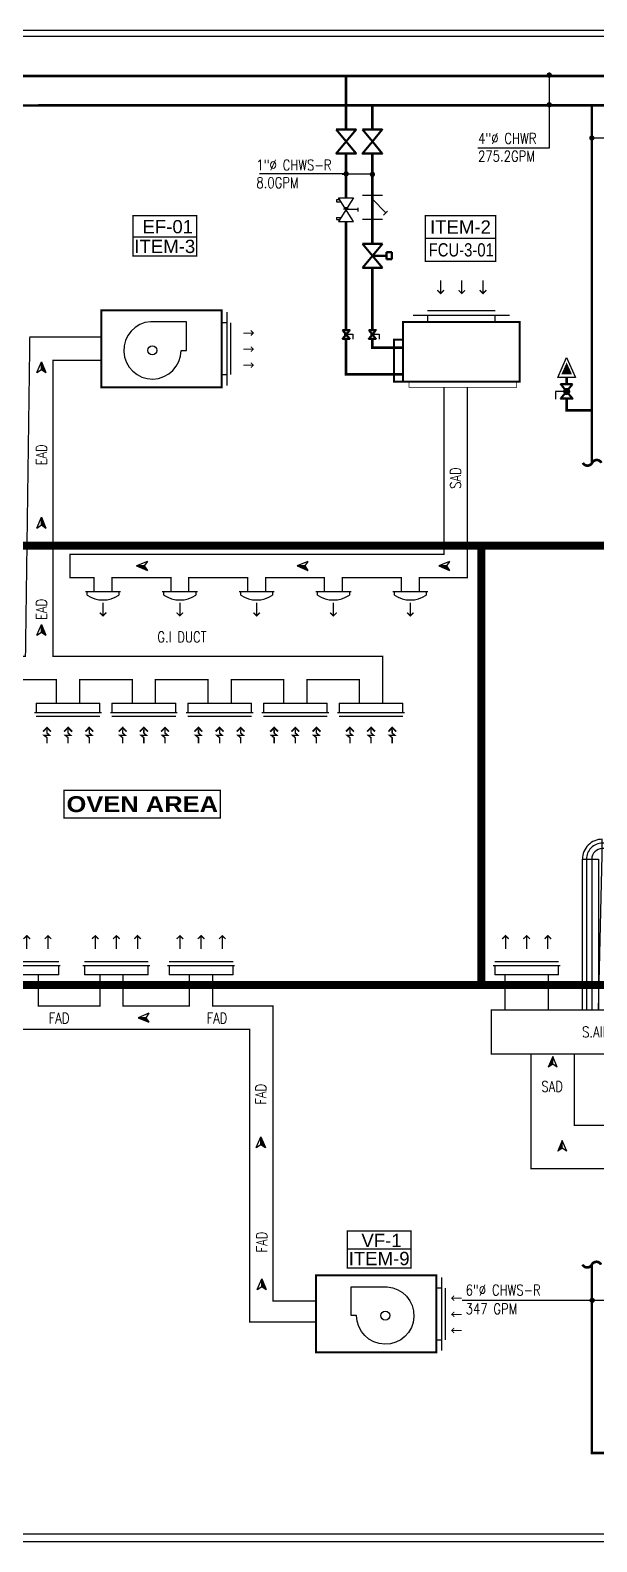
# Model space of a CAD drawing. Extents: x 1264 to 8183, y -10806 to -8316.
# Drawn here: x 2741 to 3593, y -10591 to -8316 of the extents above; entities that cross this region are included whole.
import ezdxf
from ezdxf.lldxf.tags import DXFTag

# ---------------------------------------------------------------- set-up
doc = ezdxf.new("R2010")
doc.units = 0
doc.header["$LTSCALE"] = 200
doc.header["$MEASUREMENT"] = 0
doc.linetypes.add('HIDDEN', pattern=[0.375, 0.25, -0.125])
doc.layers.get('0').update_dxf_attribs({"linetype": 'CONTINUOUS'})
doc.layers.get('Defpoints').update_dxf_attribs({"linetype": 'CONTINUOUS'})
for name, color, linetype in [('AIR-DEVICES', 1, 'HIDDEN'), ('at_Entity', 3, 'CONTINUOUS'), ('CHWR', 4, 'HIDDEN'), ('CHWS', 5, 'CONTINUOUS'), ('cwr', 5, 'CONTINUOUS'), ('DUCT TEXT', 3, 'CONTINUOUS'), ('Durkeesox', 170, 'CONTINUOUS'), ('Equipments', 1, 'CONTINUOUS'), ('NUMBERING', 5, 'CONTINUOUS'), ('S.A TEXT', 7, 'CONTINUOUS'), ('Smc_EaDuct', 30, 'CONTINUOUS'), ('Smc_SaDuct', 3, 'CONTINUOUS'), ('Smc_Unit', 129, 'CONTINUOUS'), ('Smc_Units', 1, 'CONTINUOUS'), ('TEXT 23233', 181, 'CONTINUOUS')]:
    doc.layers.add(name, color=color, linetype=linetype)
doc.styles.add('2nd Floor ELEC$0$SMC_DIMMING', font='simplex.shx', dxfattribs={"width": 0.8})
doc.styles.add('AB', font='ariblk.ttf')
doc.styles.add('SMC_TEXTING', font='simplex.shx', dxfattribs={"width": 0.8})
doc.styles.add('TXT 1_4', font='arial.ttf', dxfattribs={"height": 3.5})
tags = doc.linetypes.add('CHLLID_WATER_RETURN', pattern='A,30.7,-5.08,["CHWR",Standard,S=2.54,R=0,X=-2.54,Y=-1.27],-10.46', length=46.24).pattern_tags.tags
tags[6] = DXFTag(74, 10)
tags = doc.linetypes.add('CHLLID_WATER_SUPPLY', pattern='A,30.7,-5.08,["CHWS",Standard,S=2.54,R=0,X=-2.54,Y=-1.27],-10.46', length=46.24).pattern_tags.tags
tags[6] = DXFTag(74, 10)
doc.dimstyles.new('2nd Floor ELEC$0$SMC_DOT_1-8', dxfattribs={"dimscale": 4, "dimtxt": 2, "dimasz": 0.66, "dimexe": 1.8, "dimexo": 0.625, "dimgap": 0.9, "dimtad": 0, "dimtih": 1, "dimtoh": 1, "dimdec": 0, "dimzin": 0, "dimdsep": 46, "dimlunit": 3, "dimtxsty": '2nd Floor ELEC$0$SMC_DIMMING', "dimcen": 0.09, "dimclrd": 34, "dimclre": 34, "dimclrt": 123, "dimadec": 0, "dimazin": 0, "dimtfac": 1, "dimtdec": 0, "dimtofl": 0, "dimtmove": 0, "dimatfit": 3, "dimldrblk": '2nd Floor ELEC$0$SMC_DOT', "dimfxl": 1, "dimtolj": 1, "dimtzin": 0, "dimarcsym": 0})

# ---------------------------------------------------------------- blocks, each defined once
blk = doc.blocks.new('2nd Floor ELEC$0$SMC_DOT')
at = {"color": 0, "linetype": 'ByBlock', "lineweight": -2}
blk.add_line((-0.5, 0), (-1, 0), dxfattribs=at)
at = {"color": 0, "linetype": 'ByBlock', "const_width": 0.5}
blk.add_lwpolyline([(-0.25, 0, 1), (0.25, 0, 1)], format="xyb", close=True, dxfattribs=at)
blk = doc.blocks.new('LOWER')
at = {"color": 1}
for p, q in [((-24, 10.1), (24, 10.1)), ((-24, 7.2), (24, 7.2)), ((24, 0), (-24, 0))]:
    blk.add_line(p, q, dxfattribs=at)
at = {"color": 4, "lineweight": -3, "const_width": 1}
for points in [[(-18.4, 27.1), (-15.9, 29.5), (-13.5, 27.1)], [(-15.9, 29.5), (-15.9, 19.6)], [(-2.5, 27.1), (0, 29.5), (2.5, 27.1)], [(0, 29.5), (0, 19.6)], [(13.5, 27.1), (15.9, 29.5), (18.4, 27.1)], [(15.9, 29.5), (15.9, 19.6)]]:
    blk.add_lwpolyline(points, dxfattribs=at)
at = {"color": 1}
for points in [[(-25.2, 7.2), (-24, 7.2), (-24, 0)], [(24, 0), (24, 7.2), (25.2, 7.2)]]:
    blk.add_lwpolyline(points, dxfattribs=at)
blk = doc.blocks.new('sdaf')
at = {"color": 1}
for p, q in [((-24, 0), (24, 0)), ((24, -7.2), (-24, -7.2)), ((24, -10.1), (-24, -10.1))]:
    blk.add_line(p, q, dxfattribs=at)
for points in [[(-24, 0), (-24, -7.2), (-25.2, -7.2)], [(25.2, -7.2), (24, -7.2), (24, 0)]]:
    blk.add_lwpolyline(points, dxfattribs=at)
at = {"color": 6, "lineweight": -3}
for points, const_width in [([(-15.9, -18.4), (-15.9, -18.4), (-13, -21.4), (-15.9, -18.4), (-18.9, -21.4)], 1.29), ([(-15.9, -21.8), (-15.9, -22.5), (-13.9, -24.3), (-18, -24.3), (-15.9, -26), (-15.9, -30.2)], 1.07), ([(-15.9, -21.8), (-15.9, -19.6), (-15.9, -19.6)], 1.07), ([(0, -18.4), (0, -18.4), (3, -21.4), (0, -18.4), (-3, -21.4)], 1.29), ([(0, -21.8), (0, -22.5), (2, -24.3), (-2, -24.3), (0, -26), (0, -30.2)], 1.07), ([(0, -21.8), (0, -19.6), (0, -19.6)], 1.07), ([(15.9, -18.4), (15.9, -18.4), (18.9, -21.4), (15.9, -18.4), (13, -21.4)], 1.29), ([(15.9, -21.8), (15.9, -22.5), (18, -24.3), (13.9, -24.3), (15.9, -26), (15.9, -30.2)], 1.07), ([(15.9, -21.8), (15.9, -19.6), (15.9, -19.6)], 1.07)]:
    blk.add_lwpolyline(points, dxfattribs=dict(at, const_width=const_width))
blk = doc.blocks.new('IV')
at = {"lineweight": 50}
for points in [[(-1.23, -1.02), (0, 0), (-1.23, 1.02)], [(0, 0), (1.23, 1.02), (1.23, -1.02)]]:
    blk.add_lwpolyline(points, close=True, dxfattribs=at)
blk = doc.blocks.new('A$C5ECF5758')
at = {"linetype": 'HIDDEN', "const_width": 121}
blk.add_lwpolyline([(60, 1, 1), (-61, 1, 1)], format="xyb", close=True, dxfattribs=at)
at = {"xscale": 195.7425836036719, "yscale": 195.7425836036719, "zscale": 195.7425836036719, "rotation": 180}
blk.add_blockref('IV', (0, 0), dxfattribs=at)
blk = doc.blocks.new('AROW')
h = blk.add_hatch()
h.set_pattern_fill('ANSI31,_O', color=8, scale=33.381621)
h.set_pattern_definition([(45, (-361.5264, -565.2318), (-2.950546, 2.950546), [])])
h.paths.add_polyline_path([(34, 0), (-34, 0), (-61, 40)])
for p, q in [((-34, 0), (-61, 40)), ((34, 0), (-61, 40)), ((-61, -40), (-34, 0)), ((-61, -40), (34, 0)), ((-34, 0), (34, 0))]:
    blk.add_line(p, q)
blk = doc.blocks.new('JET DIFFUSER')
at = {"color": 1}
blk.add_line((26.5, 0), (-26.5, 0), dxfattribs=at)
for points in [[(-24, -4.9), (-24, 0), (-25.2, 0)], [(25.2, 0), (24, 0), (24, -4.9)]]:
    blk.add_lwpolyline(points, dxfattribs=at)
at = {"color": 4, "lineweight": -3, "const_width": 2}
for points in [[(0, -36), (0, -16.2)], [(4.9, -31.1), (0, -36), (-4.9, -31.1)]]:
    blk.add_lwpolyline(points, dxfattribs=at)
at = {"color": 1}
blk.add_arc((0, 31.2), 43.3, 236.3826, 303.6174, dxfattribs=at)
blk = doc.blocks.new('F.A.I..L')
at = {"color": 4, "lineweight": -3, "const_width": 2}
for points in [[(-26.2, 47.7), (-31.2, 42.8), (-36.1, 47.7)], [(-31.2, 42.8), (-31.2, 62.6)], [(5.6, 47.7), (0.7, 42.8), (-4.2, 47.7)], [(0.7, 42.8), (0.7, 62.6)], [(37.5, 47.7), (32.6, 42.8), (27.6, 47.7)], [(32.6, 42.8), (32.6, 62.6)]]:
    blk.add_lwpolyline(points, dxfattribs=at)
at = {"layer": 'Equipments', "lineweight": -3}
for p, q in [((-51.1, 17.3), (51.1, 17.3)), ((-51.1, 10.3), (51.1, 10.3))]:
    blk.add_line(p, q, dxfattribs=at)
for points in [[(-72.3, 10.3), (-51.1, 10.3), (-51.1, 0)], [(51.1, 0), (51.1, 10.3), (72.3, 10.3)]]:
    blk.add_lwpolyline(points, dxfattribs=at)
blk = doc.blocks.new('TWO WAY VALVE')
at = {"lineweight": 50}
for p, q in [((-15, -18), (0, 0)), ((0, 0), (15, -18)), ((0, 0), (21.3, 0)), ((15, -18), (-15, -18))]:
    blk.add_line(p, q, dxfattribs=at)
blk.add_lwpolyline([(0, 0), (15, 18), (-15, 18), (0, 0)], dxfattribs=at)
blk.add_lwpolyline([(21.3, -5.2), (29.4, -5.2), (29.4, 5.2), (21.3, 5.2)], close=True, dxfattribs=at)

msp = doc.modelspace()

# ---------------------------------------------------------------- hatches: boundary and pattern name
at = {"layer": 'Equipments', "lineweight": -3, "ltscale": 20}
msp.add_hatch(color=1, dxfattribs=at).paths.add_polyline_path([(3548, -8815.8), (3556.1, -8833.9), (3540, -8833.9)])

# ---------------------------------------------------------------- linework, layer by layer
at = {"color": 4, "lineweight": -3, "const_width": 1.52}
for points in [[(3076.4, -8771.6), (3061.3, -8771.6)], [(3072.6, -8775.3), (3076.4, -8771.6), (3072.6, -8767.8)], [(3076.4, -8795.8), (3061.3, -8795.8)], [(3072.6, -8799.6), (3076.4, -8795.8), (3072.6, -8792.1)], [(3076.4, -8820.1), (3061.3, -8820.1)], [(3072.6, -8823.9), (3076.4, -8820.1), (3072.6, -8816.3)], [(3378.8, -10228.4), (3375, -10224.6), (3378.8, -10220.8)], [(3375, -10224.6), (3390.1, -10224.6)], [(3378.8, -10252.6), (3375, -10248.9), (3378.8, -10245.1)], [(3375, -10248.9), (3390.1, -10248.9)], [(3378.8, -10276.9), (3375, -10273.1), (3378.8, -10269.4)], [(3375, -10273.1), (3390.1, -10273.1)]]:
    msp.add_lwpolyline(points, dxfattribs=at)
at = {"layer": 'CHWR', "linetype": 'CHLLID_WATER_RETURN', "lineweight": -3, "ltscale": 0.03, "const_width": 4}
for points in [[(1501.8, -8490.8), (1501.8, -8384.6), (4601.8, -8384.6)], [(3216.1, -8384.6), (3216.1, -8465.4)], [(3216.1, -8501.4), (3216.1, -8567.9)], [(3216.1, -8603.9), (3216.1, -8767.1)], [(3216.1, -8780.1), (3216.1, -8833.8), (3291.9, -8833.8), (3301.8, -8833.8)]]:
    msp.add_lwpolyline(points, dxfattribs=at)
at = {"layer": 'CHWS', "linetype": 'CHLLID_WATER_SUPPLY', "lineweight": -3, "ltscale": 0.03}
for points in [[(1541.1, -8490.8, 4, 4, 0), (1541.1, -8429.4, 4, 4, 0), (1987.7, -8429.4, 4, 4, -0.469561), (2026.5, -8429.4, 4, 4, 0), (3619.4, -8428.7, 4, 4, -0.809227), (3640.1, -8428.7, 4, 4, 0), (3924.7, -8428.5, 4, 4, -0.414349), (3926.7, -8430.5, 4, 4, 0), (3926.7, -8439.9, 0, 0, 0)], [(3255.6, -8501.4, 4, 4, 0), (3255.6, -8564.1, 4, 4, 0), (3255.6, -8600, 4, 4, 0), (3255.6, -8637.3, 0, 0, 0)]]:
    msp.add_lwpolyline(points, format="xyseb", dxfattribs=at)
at = {"layer": 'CHWS', "linetype": 'CHLLID_WATER_SUPPLY', "lineweight": -3, "ltscale": 0.03, "const_width": 4}
for points in [[(3255.6, -8428.6), (3255.6, -8465.4)], [(3585.9, -8428.6), (3585.9, -8967.8)], [(3255.6, -8673.3), (3255.6, -8767.1)], [(3255.6, -8771.9), (3255.6, -8775.2)], [(3255.6, -8780.1), (3255.6, -8793.8), (3291.9, -8793.8), (3301.8, -8793.8)], [(3548, -8848.8), (3548, -8838.8)], [(3585.9, -8888.2), (3548, -8888.2), (3548, -8870.2)], [(3585.9, -10174), (3585.9, -10457.6), (4690, -10457.6)]]:
    msp.add_lwpolyline(points, dxfattribs=at)
for points in [[(3600.3, -8967, 0.604684), (3586.3, -8967, -0.604684), (3572.4, -8967)], [(3599.8, -10174, 0.604684), (3585.9, -10174, -0.604684), (3571.9, -10174)]]:
    msp.add_lwpolyline(points, format="xyb", dxfattribs=at)
at = {"layer": 'cwr', "lineweight": -3}
msp.add_lwpolyline([(2717.9, -9737.9, 2, 2, 0), (2717.9, -9784.8, 2, 2, 0), (2672.3, -9784.8, 2, 2, 0), (2672.3, -9819.8, 2, 2, 0), (3071.1, -9819.8, 2, 2, 0), (3071.1, -10260.3, 2, 2, 0), (3170.8, -10260.3, 0, 0, 0)], format="xyseb", dxfattribs=at)
at = {"layer": 'cwr', "lineweight": -3, "const_width": 2}
for points in [[(2845.4, -9737.9), (2845.4, -9784.8), (2752.9, -9784.8), (2752.9, -9737.9)], [(2980.3, -9737.9), (2980.3, -9784.8), (2880.4, -9784.8), (2880.4, -9737.9)], [(3170.8, -10228.7), (3106.1, -10228.7), (3106.1, -9784.8), (3015.3, -9784.8), (3015.3, -9737.9)]]:
    msp.add_lwpolyline(points, dxfattribs=at)
at = {"layer": 'Defpoints', "lineweight": -3}
for points in [[(1263.8, -8315.8), (5297.7, -8315.8), (5297.7, -10591.3), (1263.8, -10591.3)], [(5287.1, -8325), (1271.2, -8325), (1271.2, -10579.5), (5287.1, -10579.5)]]:
    msp.add_lwpolyline(points, close=True, dxfattribs=at)
at = {"layer": 'DUCT TEXT', "color": 253, "lineweight": -3, "const_width": 12}
for points in [[(1270.7, -9091.9), (5287.1, -9091.9)], [(3419.6, -9091.9), (3419.6, -9752.9)], [(1271.2, -9752.9), (5287.1, -9752.9)]]:
    msp.add_lwpolyline(points, dxfattribs=at)
at = {"layer": 'Durkeesox', "lineweight": -3, "ltscale": 5}
msp.add_line((3571.7, -9790.8), (3571.7, -9563.7), dxfattribs=at)
msp.add_lwpolyline([(3601.7, -9557.7), (3601.7, -9533.7, 0.414214), (3571.7, -9563.7), (3595.7, -9563.7), (3595.7, -9790.8)], format="xyb", close=True, dxfattribs=at)
at = {"layer": 'Equipments', "color": 1, "lineweight": -3, "ltscale": 20}
for p, q in [((3201.8, -8571.2), (3201.8, -8574.1)), ((3206.9, -8571.3), (3201.8, -8571.3)), ((3201.8, -8574.3), (3208.7, -8574.2)), ((3240.7, -8564.1), (3270.7, -8564.1)), ((3255.6, -8570.1), (3276, -8590.5)), ((3201.8, -8597.8), (3201.8, -8600.8)), ((3208.4, -8598), (3201.8, -8598)), ((3201.8, -8600.9), (3206.6, -8600.9)), ((3233.6, -8583.3), (3233.6, -8588.5)), ((3240.7, -8600), (3270.7, -8600)), ((3278.4, -8588), (3272.3, -8594.1))]:
    msp.add_line(p, q, dxfattribs=at)
at = {"layer": 'Equipments', "lineweight": -3}
for p, q in [((3036.5, -8740.2), (3036.5, -8850.4)), ((3041.9, -8756.4), (3041.9, -8834.2)), ((3359.8, -10193.2), (3359.8, -10303.4)), ((3365.2, -10209.4), (3365.2, -10287.2))]:
    msp.add_line(p, q, dxfattribs=at)
at = {"layer": 'Equipments', "color": 1, "lineweight": -3, "ltscale": 20}
for points in [[(3204.7, -8603.9), (3227.4, -8603.9), (3204.7, -8567.9), (3227.4, -8567.9)], [(3548, -8808.7), (3561.4, -8838.8), (3534.6, -8838.8)]]:
    msp.add_lwpolyline(points, close=True, dxfattribs=at)
msp.add_lwpolyline([(3218.2, -8585.9, 4.19, 4.19, 1), (3214, -8585.9, 0, 0, 0)], format="xyseb", dxfattribs=at)
for points in [[(3233.6, -8585.9), (3216.1, -8585.9), (3216.1, -8583.8)], [(3216.1, -8773.5), (3226.4, -8773.5), (3226.4, -8780.6)], [(3255.6, -8773.5), (3265.9, -8773.5), (3265.9, -8780.6)], [(3548, -8859.4), (3531.1, -8859.4), (3531.1, -8871)]]:
    msp.add_lwpolyline(points, dxfattribs=at)
at = {"layer": 'Equipments', "lineweight": -3}
for points, const_width in [([(3028.7, -8737.3), (2847.5, -8737.3), (2847.5, -8853.3), (3028.7, -8853.3)], 3), ([(3291.9, -8795.2), (3301.8, -8795.2), (3301.8, -8792.3), (3291.9, -8792.3)], 1.35), ([(3291.9, -8835.2), (3301.8, -8835.2), (3301.8, -8832.4), (3291.9, -8832.4)], 1.35), ([(3352, -10190.3), (3170.8, -10190.3), (3170.8, -10306.3), (3352, -10306.3)], 3)]:
    msp.add_lwpolyline(points, close=True, dxfattribs=dict(at, const_width=const_width))
for points in [[(3036.5, -8756.4), (3028.7, -8756.4)], [(3028.7, -8834.2), (3036.5, -8834.2)], [(3359.8, -10209.4), (3352, -10209.4)], [(3352, -10287.2), (3359.8, -10287.2)]]:
    msp.add_lwpolyline(points, dxfattribs=at)
for points, const_width in [([(3301.8, -8781.4), (3288.1, -8781.4), (3288.1, -8844.9), (3477.3, -8844.9), (3477.3, -8754.9), (3301.8, -8754.9), (3301.8, -8844.9)], 3), ([(3310.7, -8844.9), (3310.7, -8853.3), (3472.8, -8853.3), (3472.8, -8844.9)], 1.38)]:
    msp.add_lwpolyline(points, dxfattribs=dict(at, const_width=const_width))
at = {"layer": 'Smc_EaDuct', "lineweight": -3, "const_width": 2}
for points in [[(2847.5, -8777.8), (2740, -8777.8), (2733.4, -9258.5), (2667.8, -9258.5), (2667.8, -9328.8)], [(3271.1, -9328.8), (3271.1, -9258.5), (2775, -9258.5), (2775, -8812.8), (2847.5, -8812.8)], [(2702.8, -9328.8), (2702.8, -9293.5), (2780.1, -9293.5), (2780.1, -9328.8)], [(2815.1, -9328.8), (2815.1, -9293.5), (2894.1, -9293.5), (2894.1, -9328.8)], [(2929.1, -9328.8), (2929.1, -9293.5), (3008.1, -9293.5), (3008.1, -9328.8)], [(3122.1, -9328.8), (3122.1, -9293.5), (3043.1, -9293.5), (3043.1, -9328.8)], [(3157.1, -9328.8), (3157.1, -9293.5), (3236.1, -9293.5), (3236.1, -9328.8)]]:
    msp.add_lwpolyline(points, dxfattribs=at)
at = {"layer": 'Smc_SaDuct', "lineweight": -3, "ltscale": 5}
for points in [[(2836.7, -9161.4, 2, 2, 0), (2836.7, -9139.8, 2, 2, 0), (2800.5, -9139.8, 2, 2, 0), (2800.5, -9104.7, 2, 2, 0), (3363.3, -9104.7, 2, 2, 0), (3363.3, -8853.3, 0, 0, 0)], [(3326.2, -9161.4, 2, 2, 0), (3326.2, -9139.8, 2, 2, 0), (3398.3, -9139.8, 2, 2, 0), (3398.3, -8853.3, 0, 0, 0)], [(2863.7, -9161.4, 2, 2, 0), (2863.7, -9139.8, 2, 2, 0), (2952.3, -9139.8, 2, 2, 0), (2952.3, -9161.4, 0, 0, 0)], [(2979.3, -9161.4, 2, 2, 0), (2979.3, -9139.8, 2, 2, 0), (3067.9, -9139.8, 2, 2, 0), (3067.9, -9161.4, 0, 0, 0)], [(3094.9, -9161.4, 2, 2, 0), (3094.9, -9139.8, 2, 2, 0), (3183.5, -9139.8, 2, 2, 0), (3183.5, -9161.4, 0, 0, 0)], [(3210.5, -9161.4, 2, 2, 0), (3210.5, -9139.8, 2, 2, 0), (3299.2, -9139.8, 2, 2, 0), (3299.2, -9161.4, 0, 0, 0)]]:
    msp.add_lwpolyline(points, format="xyseb", dxfattribs=at)
at = {"layer": 'Smc_SaDuct', "lineweight": -3, "ltscale": 5, "const_width": 2}
for points in [[(3455.2, -9737.9), (3455.2, -9790.8)], [(3520.3, -9737.9), (3520.3, -9790.8)], [(3494.5, -9856.8), (3494.5, -10029.7), (3713.4, -10029.7)], [(3559.5, -9856.8), (3559.5, -9964.2), (3713.4, -9964.2)]]:
    msp.add_lwpolyline(points, dxfattribs=at)
msp.add_lwpolyline([(3434.5, -9790.8), (3840.5, -9790.8), (3840.5, -9856.8), (3434.5, -9856.8)], close=True, dxfattribs=at)
at = {"layer": 'Smc_Unit', "lineweight": -2}
for points in [[(2921.8, -8754.6, 2.313633), (2967.6, -8797.7), (2975.7, -8797.7), (2975.7, -8754.6), (2921.8, -8754.6)], [(3277.7, -10207.6, -2.313633), (3231.9, -10250.7), (3223.8, -10250.7), (3223.8, -10207.6), (3277.7, -10207.6)]]:
    msp.add_lwpolyline(points, format="xyb", dxfattribs=at)
for centre in [(2924.4, -8797.7), (3275.1, -10250.7)]:
    msp.add_circle(centre, 6.8, dxfattribs=at)
at = {"layer": 'Smc_Units', "color": 253, "lineweight": -3}
for points in [[(4540, -9539.7), (3601.7, -9539.7, 0.414214), (3577.7, -9563.7), (3577.7, -9790.8)], [(4540, -9547.7), (3601.7, -9547.7, 0.414214), (3585.7, -9563.7), (3585.7, -9790.8)]]:
    msp.add_lwpolyline(points, format="xyb", dxfattribs=at)
at = {"layer": 'TEXT 23233', "lineweight": -3, "const_width": 2}
for points in [[(2991, -8595), (2991, -8655.6), (2895.3, -8655.6), (2895.3, -8595)], [(3441.3, -8595), (3441.3, -8663.7), (3335.1, -8663.7), (3335.1, -8595)], [(2791.6, -9501.8), (2791.6, -9460.2), (3026.7, -9460.2), (3026.7, -9501.8)], [(3313.7, -10123.5), (3313.7, -10179.2), (3217.9, -10179.2), (3217.9, -10123.5)]]:
    msp.add_lwpolyline(points, close=True, dxfattribs=at)
for points in [[(2895.3, -8627.1), (2991, -8627.1)], [(3335.1, -8629), (3441.3, -8629)], [(3217.9, -10150.7), (3313.7, -10150.7)]]:
    msp.add_lwpolyline(points, dxfattribs=at)

# ---------------------------------------------------------------- block references
at = {"lineweight": -3}
for p in [(2850.2, -9161.4), (2965.8, -9161.4), (3081.4, -9161.4), (3197, -9161.4), (3312.7, -9161.4)]:
    msp.add_blockref('JET DIFFUSER', p, dxfattribs=at)
at = {"layer": 'AIR-DEVICES', "color": 1, "lineweight": -3, "ltscale": 20}
msp.add_blockref('TWO WAY VALVE', (3255.6, -8655.3), dxfattribs=at)
at = {"layer": 'at_Entity', "lineweight": -3}
msp.add_blockref('F.A.I..L', (3389.5, -8754.9), dxfattribs=at)
at = {"layer": 'cwr', "lineweight": -3, "yscale": 0.1700787401574803, "zscale": 0.1700787401574803}
for p, xscale, rotation in [((2908.9, -9802.3), 0.1700787401574803, 180), ((3087.7, -9987.2), -0.1700787401574803, 270), ((3089.1, -10201.1), -0.1700787401574803, 270)]:
    msp.add_blockref('AROW', p, dxfattribs=dict(at, xscale=xscale, rotation=rotation))
at = {"layer": 'Equipments', "color": 1, "lineweight": -3, "ltscale": 20}
for name, p, xscale, yscale, zscale, rotation in [('IV', (3216.1, -8483.4), 14.61544624240751, 14.61544624240751, 14.61544624240751, 269.9999999999999), ('IV', (3255.6, -8483.4), 14.61544624240751, 14.61544624240751, 14.61544624240751, 269.9999999999999), ('A$C5ECF5758', (3216.1, -8773.6), 0.02701894970487829, 0.02701894970487829, 0.02701894970487829, 90), ('A$C5ECF5758', (3255.6, -8773.6), 0.02701894970487829, 0.02701894970487829, 0.02701894970487829, 90), ('A$C5ECF5758', (3548, -8859.5), -0.04444444444444445, 0.04444444444444445, 0.04444444444444445, 270)]:
    msp.add_blockref(name, p, dxfattribs=dict(at, xscale=xscale, yscale=yscale, zscale=zscale, rotation=rotation))
at = {"layer": 'Equipments', "lineweight": -3, "xscale": 2, "yscale": 2, "zscale": 2}
for name, p in [('sdaf', (2797.6, -9328.8)), ('sdaf', (2911.6, -9328.8)), ('sdaf', (3025.6, -9328.8)), ('sdaf', (3139.6, -9328.8)), ('sdaf', (3253.6, -9328.8)), ('LOWER', (2735.4, -9737.9)), ('LOWER', (2870.3, -9737.9)), ('LOWER', (2997.8, -9737.9)), ('LOWER', (3487.8, -9737.9))]:
    msp.add_blockref(name, p, dxfattribs=at)
at = {"layer": 'Smc_EaDuct', "lineweight": -3, "xscale": -0.1700787401574803, "yscale": 0.1700787401574803, "zscale": 0.1700787401574803, "rotation": 270}
for p in [(2757.5, -8820.9), (2757.5, -9054.8), (2757.5, -9216)]:
    msp.add_blockref('AROW', p, dxfattribs=at)
at = {"layer": 'Smc_SaDuct', "lineweight": -3, "ltscale": 5, "xscale": 0.1700787401574803, "yscale": 0.1700787401574803, "zscale": 0.1700787401574803}
for p, rotation in [((2906.5, -9122.3), 180), ((3148, -9122.3), 180), ((3361.5, -9122.3), 180), ((3527, -9866.6), 89.99999999999999), ((3541.5, -9993.1), 89.99999999999999)]:
    msp.add_blockref('AROW', p, dxfattribs=dict(at, rotation=rotation))

# ---------------------------------------------------------------- texts
at = {"layer": 'DUCT TEXT', "color": 253, "lineweight": -3, "insert": (2909.2, -9481), "char_height": 24, "width": 495.337, "attachment_point": 5, "style": 'AB'}
msp.add_mtext('OVEN AREA', dxfattribs=at)
at = {"layer": 'NUMBERING', "lineweight": -3, "style": 'TXT 1_4'}
for s, p in [('EF-01', (2909.6, -8621.5)), ('VF-1', (3239.1, -10147.6))]:
    msp.add_text(s, height=20, dxfattribs=at).set_placement(p)
at = {"layer": 'NUMBERING', "lineweight": -3, "style": 'TXT 1_4', "width": 0.8}
msp.add_text('FCU-3-01', height=20, dxfattribs=at).set_placement((3340.3, -8656.4))
at = {"layer": 'NUMBERING', "lineweight": -3, "char_height": 20, "attachment_point": 5, "style": 'TXT 1_4'}
for s, insert, width in [('ITEM-2', (3388.2, -8612), 88.378), ('ITEM-3', (2943.1, -8641.3), 88.585), ('ITEM-9', (3265.8, -10165), 88.626)]:
    msp.add_mtext(s, dxfattribs=dict(at, insert=insert, width=width))
at = {"layer": 'S.A TEXT', "lineweight": -3, "char_height": 16, "style": 'SMC_TEXTING'}
for s, insert, attachment_point in [('4"%%C CHWR\\P275.2GPM ', (3414.8, -8492), 4), ('1"%%C CHWS-R\\P8.0GPM ', (3081, -8532), 4), ('G.I DUCT ', (2931.8, -9229.1), 4), ('FAD', (2799.7, -9803), 6), ('FAD', (3037.4, -9803), 6), ('\\pi-66.13333;S.AIR PLENUM', (3637.5, -9823.8), 4), ('\\pi-17.06667;SAD', (3527, -9905.9), 4), ('6"%%C CHWS-R ', (3396, -10212.4), 4), ('347 GPM', (3396, -10240.6), 4)]:
    msp.add_mtext(s, dxfattribs=dict(at, insert=insert, attachment_point=attachment_point))
at = {"layer": 'S.A TEXT', "lineweight": -3, "char_height": 16, "attachment_point": 4, "rotation": 90, "style": 'SMC_TEXTING'}
for s, insert in [('\\pi-16.7619;EAD', (2757.5, -8954.1)), ('\\pi-17.06667;SAD', (3380.8, -8989.1)), ('\\pi-16.7619;EAD', (2757.5, -9186.8)), ('\\pi-16.45714;FAD', (3087.7, -9916.7)), ('\\pi-16.45714;FAD', (3089.1, -10139.3))]:
    msp.add_mtext(s, dxfattribs=dict(at, insert=insert))

# ---------------------------------------------------------------- leaders
at = {"layer": 'TEXT 23233', "lineweight": -3}
for points in [[(3521.8, -8383.3), (3521.8, -8493.1), (3414.5, -8493.1)], [(3521.8, -8428), (3521.8, -8493.1), (3416.3, -8493.1)], [(3585.9, -8477.9), (3635.1, -8477.9), (3630.6, -8477.9)], [(3216.1, -8532), (3104.7, -8532), (3085.6, -8532)], [(3255.6, -8532.7), (3210, -8532.7), (3214.5, -8532.7)], [(3630, -10227.9), (3486.1, -10227.9), (3390.7, -10227.9)], [(3586.4, -10227.9), (3486.1, -10227.9), (3390.7, -10227.9)]]:
    msp.add_leader(points, dimstyle='2nd Floor ELEC$0$SMC_DOT_1-8', override={"dimasz": 2}, dxfattribs=at)

doc.saveas('drawing.dxf')
